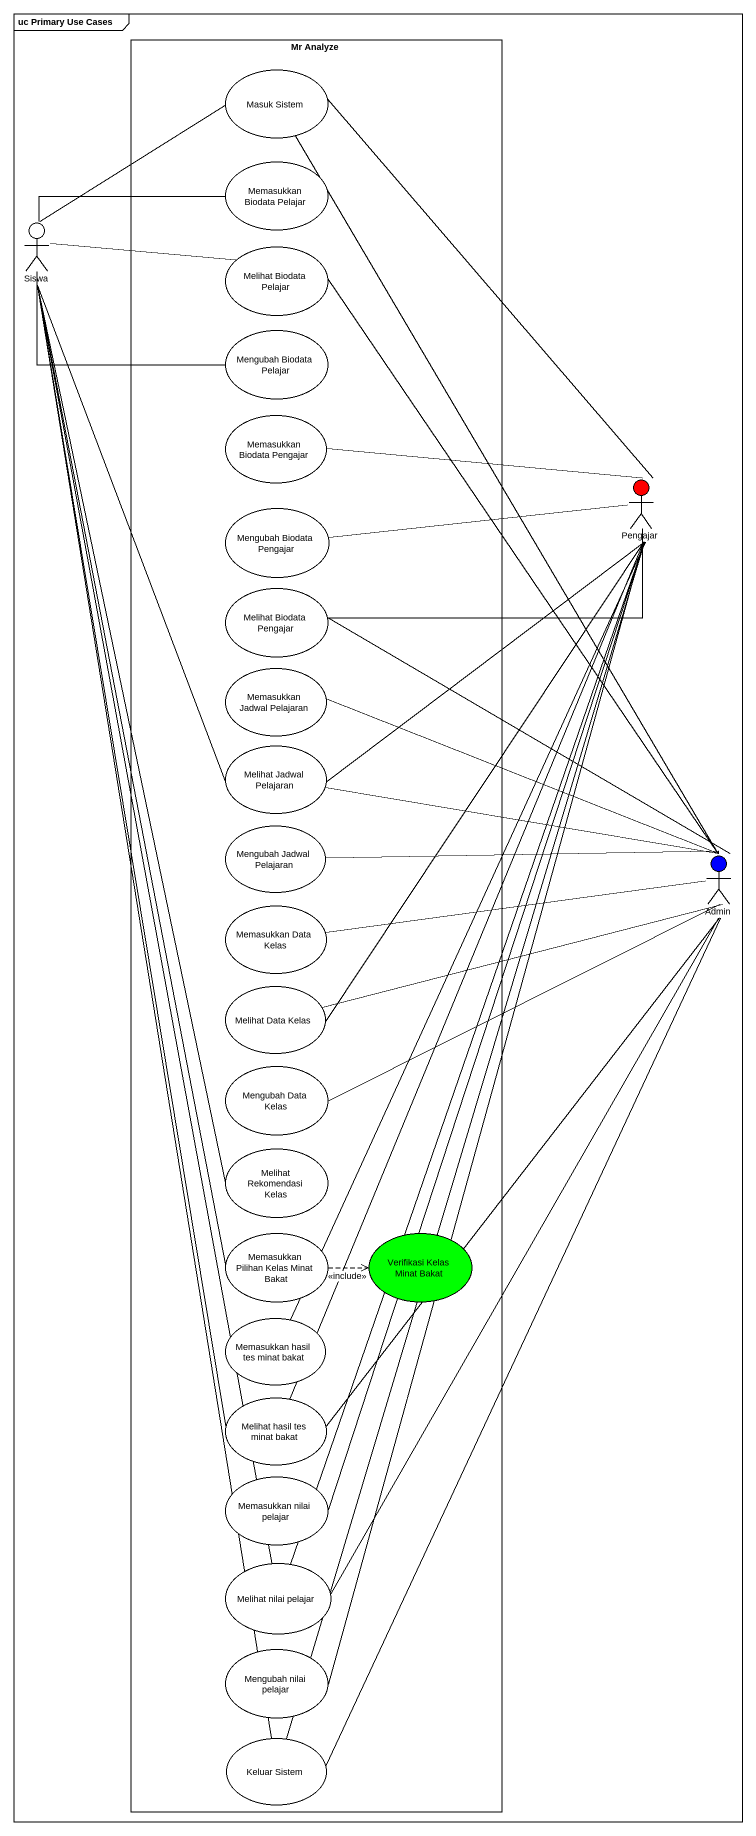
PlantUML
@startuml
mainframe uc Primary Use Cases
rectangle "Mr Analyze" as Mr_Analyze {
  usecase "Masuk Sistem" as Masuk_Sistem
  usecase "Memasukkan Biodata Pelajar" as Memasukkan_Biodata_Pelajar
  usecase "Melihat Biodata Pelajar" as Melihat_Biodata_Pelajar
  usecase "Mengubah Biodata Pelajar" as Mengubah_Biodata_Pelajar
  usecase "Memasukkan Biodata Pengajar" as Memasukkan_Biodata_Pengajar
  usecase "Mengubah Biodata Pengajar" as Mengubah_Biodata_Pengajar
  usecase "Melihat Biodata Pengajar" as Melihat_Biodata_Pengajar
  usecase "Memasukkan Jadwal Pelajaran" as Memasukkan_Jadwal_Pelajaran
  usecase "Melihat Jadwal Pelajaran" as Melihat_Jadwal_Pelajaran
  usecase "Mengubah Jadwal Pelajaran" as Mengubah_Jadwal_Pelajaran
  usecase "Memasukkan Data Kelas" as Memasukkan_Data_Kelas
  usecase "Melihat Data Kelas" as Melihat_Data_Kelas
  usecase "Mengubah Data Kelas" as Mengubah_Data_Kelas
  usecase "Melihat Rekomendasi Kelas" as Melihat_Rekomendasi_Kelas
  usecase "Memasukkan Pilihan Kelas Minat Bakat" as Memasukkan_Pilihan_Kelas
  usecase "Verifikasi Kelas Minat Bakat" as Verifikasi_Kelas_Minat_Bakat #00FF00
  usecase "Memasukkan hasil tes minat bakat" as Memasukkan_hasil_tes_minat
  usecase "Melihat hasil tes minat bakat" as Melihat_hasil_tes_minat
  usecase "Memasukkan nilai pelajar" as Memasukkan_nilai_pelajar
  usecase "Melihat nilai pelajar" as Melihat_nilai_pelajar
  usecase "Mengubah nilai pelajar" as Mengubah_nilai_pelajar
  usecase "Keluar Sistem" as Keluar_Sistem
}
actor Siswa
actor Pengajar #FF0000
actor Admin #0000FF
Siswa -up- Masuk_Sistem
Siswa -right- Memasukkan_Biodata_Pelajar
Siswa -right- Melihat_Biodata_Pelajar
Siswa -right- Mengubah_Biodata_Pelajar
Siswa -- Melihat_Jadwal_Pelajaran
Siswa -- Melihat_Rekomendasi_Kelas
Siswa -- Memasukkan_Pilihan_Kelas
Siswa -- Melihat_hasil_tes_minat
Siswa -- Melihat_nilai_pelajar
Siswa -- Keluar_Sistem
Pengajar -up- Masuk_Sistem
Pengajar -left- Memasukkan_Biodata_Pengajar
Pengajar -left- Mengubah_Biodata_Pengajar
Pengajar -left- Melihat_Biodata_Pengajar
Pengajar -- Melihat_Jadwal_Pelajaran
Pengajar -- Melihat_Data_Kelas
Pengajar -- Memasukkan_hasil_tes_minat
Pengajar -- Melihat_hasil_tes_minat
Pengajar -- Memasukkan_nilai_pelajar
Pengajar -- Melihat_nilai_pelajar
Pengajar -- Mengubah_nilai_pelajar
Pengajar -- Keluar_Sistem
Admin -up- Masuk_Sistem
Admin -up- Melihat_Biodata_Pelajar
Admin -up- Melihat_Biodata_Pengajar
Admin -left- Memasukkan_Jadwal_Pelajaran
Admin -left- Melihat_Jadwal_Pelajaran
Admin -left- Mengubah_Jadwal_Pelajaran
Admin -left- Memasukkan_Data_Kelas
Admin -left- Melihat_Data_Kelas
Admin -left- Mengubah_Data_Kelas
Admin -- Melihat_hasil_tes_minat
Admin -- Melihat_nilai_pelajar
Admin -- Keluar_Sistem
Memasukkan_Pilihan_Kelas .right.> Verifikasi_Kelas_Minat_Bakat : <<include>>
@enduml
